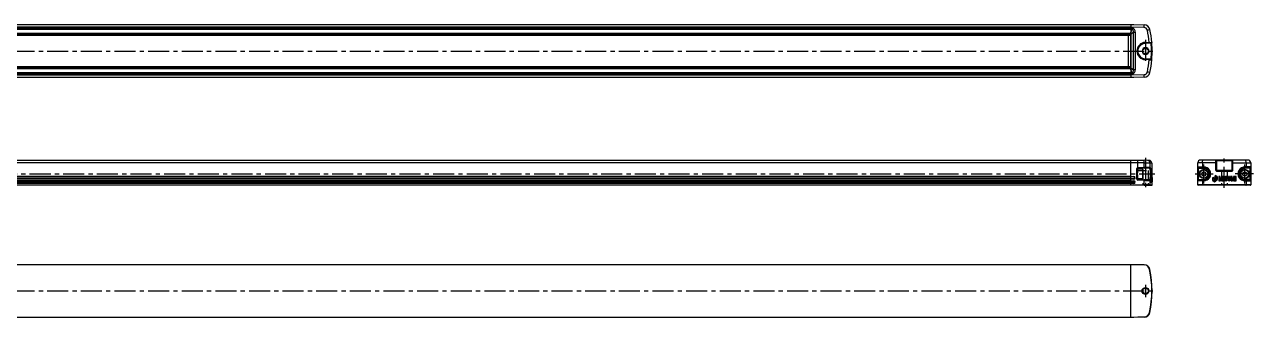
# Model space of a CAD drawing. Extents: x -2 to 1855, y -8 to 231.
# Drawn here: x 926 to 1855, y 10 to 231 of the extents above; entities that cross this region are included whole.
import ezdxf

# ---------------------------------------------------------------- set-up
doc = ezdxf.new("R2010")
doc.units = 0
doc.header["$LTSCALE"] = 0.5
doc.linetypes.add('CENTER', pattern=[50.8, 31.75, -6.35, 6.35, -6.35])
doc.linetypes.add('DASHED', pattern=[19.05, 12.7, -6.35])
for name, color, linetype in [('MSM_CENTER', 1, 'CENTER'), ('MSM_CONTINUOUS', 7, 'CONTINUOUS'), ('MSM_DASHED', 4, 'DASHED')]:
    doc.layers.add(name, color=color, linetype=linetype)

msp = doc.modelspace()

# ---------------------------------------------------------------- linework, layer by layer
at = {"layer": 'MSM_CENTER'}
for p, q in [((1773.02, 219.7), (1773.02, 202.7)), ((156.02, 211.2), (1780.03, 211.2)), ((1773.02, 130.67), (1773.02, 107.87)), ((1832.55, 107.87), (1832.55, 130.87)), ((1817.07, 111.13), (1817.07, 125.63)), ((1848.03, 111.13), (1848.03, 125.63)), ((142.72, 118.37), (1780.02, 118.37)), ((1810.55, 118.37), (1824.25, 118.37)), ((1854.55, 118.37), (1840.86, 118.37)), ((156.02, 30), (1780.02, 30)), ((1773.02, 34.6), (1773.02, 25.4))]:
    msp.add_line(p, q, dxfattribs=at)
at = {"layer": 'MSM_CONTINUOUS'}
for p, q in [((174.02, 231.2), (1762.02, 231.2)), ((1762.02, 229.2), (174.02, 229.2)), ((174.02, 228.63), (1762.02, 228.63)), ((174.02, 227.77), (1762.02, 227.77)), ((1762.02, 224.36), (174.02, 224.36)), ((174.02, 224.2), (1762.02, 224.2)), ((1762.02, 224.1), (174.02, 224.1)), ((1762.02, 224), (174.02, 224)), ((174.52, 223.22), (1761.52, 223.22)), ((175.69, 223.22), (1760.45, 223.22)), ((1760.02, 223), (1760.02, 199.4)), ((1761.92, 223), (1760.02, 223)), ((1761.92, 223.2), (1760.53, 223.2)), ((1761.52, 223.2), (1761.52, 223.29)), ((1761.72, 223.32), (1761.72, 223.2)), ((1761.92, 199.4), (1761.92, 223)), ((1761.92, 223), (1762.02, 223)), ((1762.02, 231.2), (1762.02, 191.2)), ((1762.02, 231.2), (1772.03, 231.02)), ((1762.02, 231.2), (1764.24, 231.16)), ((1762.02, 231.2), (1764.24, 231.16)), ((1772.03, 229.02), (1762.02, 229.2)), ((1762.02, 228.64), (1762.95, 228.54)), ((1762.02, 227.77), (1762.86, 227.68)), ((1762.02, 225.16), (1762.86, 227.68)), ((1763.85, 225.41), (1762.02, 223.81)), ((1763.85, 196.99), (1763.85, 225.41)), ((1763.85, 225.41), (1765.21, 225.4)), ((1765.21, 225.4), (1765.21, 196.99)), ((1772.92, 217.7), (1775.78, 217.75)), ((1775.78, 217.25), (1772.92, 217.2)), ((1777.32, 217.08), (1772.92, 217)), ((1777.75, 217.82), (1777.75, 217.76)), ((1772.92, 205.4), (1777.32, 205.32)), ((1772.92, 205.2), (1775.78, 205.15)), ((1775.78, 204.65), (1772.92, 204.7)), ((1777.76, 204.74), (1777.76, 204.74)), ((1762.02, 198.4), (174.02, 198.4)), ((174.02, 198.29), (1762.02, 198.29)), ((1762.02, 198.19), (174.02, 198.19)), ((174.02, 198.03), (1762.02, 198.03)), ((1761.52, 199.18), (174.52, 199.18)), ((1760.36, 199.18), (175.6, 199.18)), ((1761.92, 199.4), (1760.02, 199.4)), ((1761.92, 199.2), (1760.71, 199.2)), ((1761.52, 199.11), (1761.52, 199.2)), ((1761.72, 199.2), (1761.72, 199.08)), ((1762.02, 199.4), (1761.92, 199.4)), ((1762.02, 198.59), (1763.85, 196.99)), ((1762.86, 194.71), (1762.02, 197.24)), ((1765.21, 196.99), (1763.85, 196.99)), ((1777.57, 202.71), (1777.57, 202.71)), ((1762.02, 194.63), (174.02, 194.63)), ((1762.02, 193.76), (174.02, 193.76)), ((174.02, 193.2), (1762.02, 193.2)), ((1762.02, 191.2), (174.02, 191.2)), ((1762.02, 194.63), (1762.86, 194.71)), ((1762.95, 193.85), (1762.02, 193.76)), ((1762.02, 193.2), (1772.03, 193.37)), ((1772.03, 191.37), (1762.02, 191.2)), ((1764.24, 191.24), (1762.02, 191.2)), ((174.02, 128.87), (1762.02, 128.87)), ((1762.02, 126.87), (174.02, 126.87)), ((1762.02, 109.87), (1762.02, 128.87)), ((1762.02, 128.87), (1772.03, 128.69)), ((1772.03, 126.69), (1762.02, 126.87)), ((1766.53, 114.31), (1766.53, 122.42)), ((1766.53, 122.42), (1767.02, 122.42)), ((1767.02, 122.42), (1767.02, 119.1)), ((1770.82, 121.87), (1767.02, 121.87)), ((1767.21, 123.12), (1772.03, 123.29)), ((1772.04, 122.79), (1767.22, 122.62)), ((1770.82, 121.87), (1770.82, 114.87)), ((1771.02, 121.68), (1771.02, 115.06)), ((1774.43, 128.65), (1772.03, 128.69)), ((1772.03, 126.69), (1776.36, 126.65)), ((1772.03, 123.29), (1772.03, 126.69)), ((1776.36, 123.43), (1772.03, 123.29)), ((1772.04, 122.79), (1775.88, 122.93)), ((1775.78, 128.63), (1774.43, 128.65)), ((1775.88, 122.93), (1775.91, 122.93)), ((1776.36, 126.65), (1776.36, 123.43)), ((1776.36, 126.65), (1777.75, 126.63)), ((1776.36, 123.43), (1776.38, 123.43)), ((1777.75, 126.63), (1777.75, 122.8)), ((1777.8, 122.1), (1778.02, 122.09)), ((1778.02, 110.07), (1778.02, 122.09)), ((1826.55, 126.87), (1812.55, 126.87)), ((1812.55, 110.07), (1812.55, 126.87)), ((1812.55, 123.63), (1816.95, 123.63)), ((1812.55, 122.63), (1817.05, 122.63)), ((1813.05, 123.13), (1817.05, 123.13)), ((1813.05, 113.63), (1813.05, 123.13)), ((1850.55, 128.87), (1814.55, 128.87)), ((1816.13, 126.87), (1816.15, 127.49)), ((1816.13, 126.87), (1816.13, 123.63)), ((1816.13, 123.63), (1816.14, 123.38)), ((1816.14, 123.38), (1816.18, 123.19)), ((1816.15, 127.49), (1816.21, 128.04)), ((1816.18, 123.19), (1816.23, 123.13)), ((1816.21, 128.04), (1816.3, 128.49)), ((1816.3, 128.49), (1816.41, 128.77)), ((1816.41, 128.77), (1816.54, 128.87)), ((1816.95, 123.63), (1816.97, 123.35)), ((1817.05, 122.63), (1817.05, 123.13)), ((1826.01, 128.87), (1826.01, 121.37)), ((1838.55, 128.37), (1826.55, 128.37)), ((1826.55, 128.37), (1826.55, 121.37)), ((1827.05, 120.87), (1827.02, 120.37)), ((1838.05, 120.87), (1827.05, 120.87)), ((1838.05, 120.87), (1838.09, 120.37)), ((1838.55, 121.37), (1838.55, 128.37)), ((1838.55, 126.87), (1852.55, 126.87)), ((1839.09, 121.37), (1839.09, 128.87)), ((1852.05, 123.13), (1848.05, 123.13)), ((1848.05, 122.63), (1848.05, 123.13)), ((1852.55, 122.63), (1848.05, 122.63)), ((1848.15, 123.63), (1848.13, 123.35)), ((1852.55, 123.63), (1848.15, 123.63)), ((1848.69, 128.77), (1848.57, 128.87)), ((1848.81, 128.49), (1848.69, 128.77)), ((1848.9, 128.04), (1848.81, 128.49)), ((1848.92, 123.19), (1848.87, 123.13)), ((1848.96, 127.49), (1848.9, 128.04)), ((1848.96, 123.38), (1848.92, 123.19)), ((1848.98, 126.87), (1848.96, 127.49)), ((1848.98, 123.63), (1848.96, 123.38)), ((1848.98, 126.87), (1848.98, 123.63)), ((1852.05, 113.63), (1852.05, 123.13)), ((1852.55, 126.87), (1852.55, 110.07)), ((174.02, 116.57), (1762.02, 116.57)), ((1762.02, 116.37), (174.02, 116.37)), ((1762.02, 116.34), (174.02, 116.34)), ((174.02, 114.99), (1762.02, 114.99)), ((1762.02, 114.82), (174.02, 114.82)), ((1762.02, 114.62), (174.02, 114.62)), ((1762.02, 114.42), (174.02, 114.42)), ((174.02, 113.32), (1762.02, 113.32)), ((174.02, 113.12), (1762.02, 113.12)), ((174.02, 113), (1762.02, 113)), ((1762.02, 111.65), (174.02, 111.65)), ((1762.02, 111.57), (174.02, 111.57)), ((1762.02, 116.57), (1764.24, 116.51)), ((1764.23, 116.31), (1762.02, 116.37)), ((1764.23, 116.28), (1762.02, 116.34)), ((1762.02, 114.99), (1764.23, 115.05)), ((1762.02, 114.82), (1764.24, 114.87)), ((1764.23, 114.67), (1762.02, 114.62)), ((1764.24, 114.47), (1762.02, 114.42)), ((1762.02, 113.32), (1764.24, 113.26)), ((1762.02, 113.12), (1764.23, 113.06)), ((1762.02, 113), (1764.22, 112.94)), ((1764.22, 111.71), (1762.02, 111.65)), ((1764.23, 111.42), (1762.02, 111.37)), ((1764.23, 116.28), (1764.23, 116.31)), ((1764.98, 115.76), (1764.82, 115.75)), ((1766.53, 114.31), (1767.02, 114.31)), ((1767.02, 117.63), (1767.02, 119.1)), ((1767.02, 117.63), (1767.02, 114.31)), ((1767.02, 114.87), (1770.82, 114.87)), ((1772.03, 113.44), (1767.21, 113.61)), ((1767.22, 114.11), (1772.04, 113.94)), ((1772.03, 113.44), (1776.36, 113.31)), ((1772.03, 110.07), (1772.03, 113.44)), ((1775.88, 113.81), (1772.04, 113.94)), ((1775.88, 113.81), (1775.91, 113.81)), ((1776.36, 113.31), (1776.36, 110.07)), ((1776.36, 113.31), (1776.38, 113.31)), ((1777.52, 114.55), (1777.57, 114.86)), ((1777.52, 114.55), (1777.52, 112.77)), ((1777.52, 114.49), (1777.55, 114.49)), ((1777.54, 114.28), (1777.52, 114.28)), ((1777.52, 112.86), (1777.54, 112.86)), ((1777.52, 112.77), (1777.67, 111.55)), ((1777.57, 114.64), (1777.53, 114.64)), ((1777.54, 114.28), (1777.54, 112.86)), ((1777.54, 114.28), (1777.66, 113.29)), ((1777.66, 111.87), (1777.54, 112.86)), ((1777.57, 114.64), (1777.55, 114.49)), ((1777.55, 114.49), (1777.67, 113.45)), ((1777.57, 114.86), (1777.7, 114.35)), ((1777.64, 114.35), (1777.57, 114.64)), ((1777.63, 111.87), (1777.66, 111.87)), ((1777.63, 111.85), (1777.68, 111.85)), ((1777.66, 114.27), (1777.64, 114.35)), ((1777.64, 114.35), (1777.7, 114.35)), ((1777.64, 113.45), (1777.67, 113.45)), ((1777.71, 114.08), (1777.66, 114.27)), ((1777.66, 114.27), (1777.72, 114.27)), ((1777.66, 111.87), (1777.66, 113.29)), ((1777.68, 113.28), (1777.66, 113.28)), ((1777.67, 113.45), (1777.72, 113.83)), ((1777.67, 111.55), (1777.76, 112.32)), ((1777.68, 113.28), (1777.74, 113.83)), ((1777.68, 113.28), (1777.68, 111.85)), ((1777.74, 112.4), (1777.68, 111.85)), ((1777.74, 116.22), (1777.7, 115.88)), ((1777.7, 115.88), (1777.7, 114.35)), ((1777.7, 115.79), (1777.72, 115.79)), ((1777.72, 115.45), (1777.7, 115.45)), ((1777.71, 115.97), (1777.74, 115.97)), ((1777.74, 113.98), (1777.71, 114.08)), ((1777.71, 114.08), (1777.76, 114.08)), ((1777.74, 115.97), (1777.72, 115.79)), ((1777.72, 115.79), (1777.78, 114.39)), ((1777.72, 115.45), (1777.77, 114.24)), ((1777.72, 115.45), (1777.72, 114.27)), ((1777.72, 114.27), (1777.76, 114.08)), ((1777.74, 113.98), (1777.72, 113.83)), ((1777.72, 113.83), (1777.74, 113.83)), ((1777.85, 114.98), (1777.74, 116.22)), ((1777.83, 114.98), (1777.74, 115.97)), ((1777.74, 112.4), (1777.74, 113.83)), ((1777.74, 113.22), (1777.76, 113.22)), ((1777.74, 112.99), (1777.77, 112.99)), ((1777.74, 112.79), (1777.76, 112.79)), ((1777.74, 112.32), (1777.76, 112.32)), ((1777.76, 114.39), (1777.78, 114.39)), ((1777.76, 114.08), (1777.76, 113.22)), ((1777.76, 113.22), (1777.77, 112.99)), ((1777.76, 112.79), (1777.78, 112.46)), ((1777.76, 112.79), (1777.76, 112.32)), ((1777.76, 112.78), (1777.79, 112.78)), ((1777.77, 112.99), (1777.77, 114.24)), ((1777.77, 114.2), (1777.79, 114.2)), ((1777.78, 114.39), (1777.83, 114.94)), ((1777.78, 112.46), (1777.85, 113.23)), ((1777.84, 114.74), (1777.79, 114.2)), ((1777.79, 114.2), (1777.79, 112.78)), ((1777.79, 112.78), (1777.83, 113.23)), ((1777.84, 114.74), (1777.82, 114.74)), ((1777.83, 114.98), (1777.83, 114.94)), ((1777.85, 114.98), (1777.83, 114.98)), ((1777.83, 113.23), (1777.84, 113.32)), ((1777.83, 113.23), (1777.85, 113.23)), ((1777.84, 113.32), (1777.84, 114.74)), ((1777.85, 113.23), (1777.85, 114.98)), ((1777.92, 115.57), (1777.92, 112.41)), ((1777.96, 115.57), (1777.92, 115.57)), ((1777.92, 114.94), (1777.95, 114.94)), ((1777.92, 112.41), (1777.95, 112.41)), ((1777.95, 112.41), (1777.95, 114.94)), ((1777.96, 113.34), (1777.95, 114.94)), ((1777.96, 115.57), (1777.98, 113.34)), ((1777.97, 112.41), (1777.96, 113.34)), ((1777.96, 113.34), (1777.98, 113.34)), ((1777.97, 112.41), (1777.99, 112.41)), ((1777.98, 113.34), (1777.99, 114.98)), ((1777.99, 114.98), (1777.99, 115.57)), ((1778.01, 115.57), (1777.99, 115.57)), ((1778, 114.98), (1777.99, 112.41)), ((1778, 114.98), (1777.99, 114.98)), ((1778, 114.98), (1778, 112.41)), ((1778, 112.41), (1778.01, 112.41)), ((1778.01, 112.41), (1778.01, 115.57)), ((1778.02, 114.9), (1778.02, 115.57)), ((1778.02, 115.57), (1778.02, 114.9)), ((1778.02, 115.57), (1778.02, 115.57)), ((1778.02, 114.9), (1778.02, 114.9)), ((1778.02, 112.41), (1778.02, 114.62)), ((1778.02, 114.62), (1778.02, 112.41)), ((1778.02, 114.62), (1778.02, 114.62)), ((1778.02, 112.41), (1778.02, 112.41)), ((1812.55, 114.13), (1817.05, 114.13)), ((1816.95, 113.13), (1812.55, 113.13)), ((1817.05, 113.63), (1813.05, 113.63)), ((1817.07, 120.09), (1815.57, 119.24)), ((1815.57, 119.24), (1815.57, 117.5)), ((1815.57, 117.5), (1817.07, 116.65)), ((1816.13, 113.13), (1816.14, 113.38)), ((1816.13, 113.13), (1816.13, 110.07)), ((1816.14, 113.38), (1816.18, 113.56)), ((1816.18, 113.56), (1816.23, 113.63)), ((1816.95, 113.13), (1816.98, 113.49)), ((1817.05, 114.13), (1817.05, 113.63)), ((1818.57, 119.24), (1817.07, 120.09)), ((1817.07, 116.65), (1818.57, 117.5)), ((1818.57, 117.5), (1818.57, 119.24)), ((1824.02, 115.73), (1823.59, 115.42)), ((1823.59, 115.42), (1823.59, 113.64)), ((1823.59, 113.64), (1825.06, 112.42)), ((1823.78, 113.73), (1823.78, 115.15)), ((1823.78, 115.15), (1824.97, 114.16)), ((1824.97, 112.74), (1823.78, 113.73)), ((1823.84, 115.36), (1824.05, 115.51)), ((1825.08, 114.32), (1823.84, 115.36)), ((1825.38, 115.22), (1824.02, 115.73)), ((1824.05, 115.51), (1825.79, 114.85)), ((1824.97, 114.16), (1824.97, 112.74)), ((1825.06, 112.42), (1826.09, 113.19)), ((1825.79, 114.85), (1825.08, 114.32)), ((1825.16, 114.15), (1825.89, 114.7)), ((1825.16, 112.72), (1825.16, 114.15)), ((1825.89, 113.27), (1825.16, 112.72)), ((1825.84, 117.09), (1825.38, 116.75)), ((1825.38, 116.75), (1825.38, 115.22)), ((1825.57, 116.32), (1826.2, 115.11)), ((1825.57, 115.14), (1825.57, 116.32)), ((1826.09, 114.95), (1825.57, 115.14)), ((1825.6, 116.67), (1825.84, 116.84)), ((1826.34, 115.26), (1825.6, 116.67)), ((1827.32, 115.85), (1825.84, 117.09)), ((1825.84, 116.84), (1827.08, 115.81)), ((1825.89, 114.7), (1825.89, 113.27)), ((1826.08, 114.09), (1826.09, 114.95)), ((1826.2, 113.86), (1826.08, 114.09)), ((1826.09, 113.19), (1826.08, 113.66)), ((1826.08, 113.66), (1826.27, 113.32)), ((1826.2, 115.11), (1826.2, 113.86)), ((1826.27, 113.32), (1827.32, 114.1)), ((1827.08, 115.81), (1826.34, 115.26)), ((1826.4, 115.07), (1827.12, 115.61)), ((1826.4, 113.65), (1826.4, 115.07)), ((1827.12, 114.19), (1826.4, 113.65)), ((1827.02, 120.37), (1838.09, 120.37)), ((1827.12, 115.61), (1827.12, 114.19)), ((1827.32, 114.1), (1827.32, 115.85)), ((1829.47, 116.44), (1828.53, 116.44)), ((1828.53, 116.44), (1828.53, 113.28)), ((1828.53, 113.28), (1829.11, 113.28)), ((1829.11, 115.81), (1829.68, 113.28)), ((1829.11, 113.28), (1829.11, 115.81)), ((1829.92, 114.21), (1829.47, 116.44)), ((1829.68, 113.28), (1830.18, 113.28)), ((1830.39, 116.44), (1829.92, 114.21)), ((1830.18, 113.28), (1830.75, 115.85)), ((1831.33, 116.44), (1830.39, 116.44)), ((1830.75, 115.85), (1830.75, 113.28)), ((1830.75, 113.28), (1831.33, 113.28)), ((1831.33, 113.28), (1831.33, 116.44)), ((1832.42, 116.44), (1831.78, 116.44)), ((1831.78, 116.44), (1831.78, 115.77)), ((1831.78, 115.77), (1832.42, 115.77)), ((1832.42, 115.49), (1831.78, 115.49)), ((1831.78, 115.49), (1831.78, 113.28)), ((1831.78, 113.28), (1832.42, 113.28)), ((1832.42, 115.77), (1832.42, 116.44)), ((1832.42, 113.28), (1832.42, 115.49)), ((1833.38, 114.27), (1832.75, 114.27)), ((1832.75, 114.27), (1832.75, 113.93)), ((1833.39, 114.06), (1833.38, 114.27)), ((1834.54, 114.86), (1833.75, 115.24)), ((1834.03, 115.97), (1833.79, 116.04)), ((1834.13, 115.57), (1834.12, 115.84)), ((1834.13, 115.57), (1834.74, 115.57)), ((1834.74, 115.57), (1834.74, 115.78)), ((1835.79, 116.44), (1835.15, 116.44)), ((1835.15, 116.44), (1835.15, 114.24)), ((1835.79, 114.1), (1835.79, 116.44)), ((1837.17, 116.44), (1836.54, 116.44)), ((1836.54, 116.44), (1836.54, 114.09)), ((1837.17, 114.24), (1837.17, 116.44)), ((1837.62, 116.44), (1837.62, 113.28)), ((1838.57, 116.44), (1837.62, 116.44)), ((1837.62, 113.28), (1838.2, 113.28)), ((1838.2, 113.28), (1838.21, 115.81)), ((1838.21, 115.81), (1838.78, 113.28)), ((1839.03, 114.21), (1838.57, 116.44)), ((1838.78, 113.28), (1839.27, 113.28)), ((1839.48, 116.44), (1839.03, 114.21)), ((1839.27, 113.28), (1839.84, 115.81)), ((1840.43, 116.44), (1839.48, 116.44)), ((1839.84, 113.28), (1839.84, 115.81)), ((1839.84, 113.28), (1840.43, 113.28)), ((1840.43, 113.28), (1840.43, 116.44)), ((1841.51, 116.44), (1840.87, 116.44)), ((1840.87, 116.44), (1840.87, 115.77)), ((1840.87, 115.77), (1841.51, 115.77)), ((1841.51, 115.49), (1840.87, 115.49)), ((1840.87, 115.49), (1840.87, 113.28)), ((1840.87, 113.28), (1841.51, 113.28)), ((1841.51, 115.77), (1841.51, 116.44)), ((1841.51, 113.28), (1841.51, 115.49)), ((1846.53, 119.24), (1848.03, 120.09)), ((1846.53, 117.5), (1846.53, 119.24)), ((1848.03, 116.65), (1846.53, 117.5)), ((1848.03, 120.09), (1849.53, 119.24)), ((1849.53, 117.5), (1848.03, 116.65)), ((1848.05, 114.13), (1848.05, 113.63)), ((1852.55, 114.13), (1848.05, 114.13)), ((1848.05, 113.63), (1852.05, 113.63)), ((1848.15, 113.13), (1848.13, 113.49)), ((1848.15, 113.13), (1852.55, 113.13)), ((1848.92, 113.56), (1848.87, 113.63)), ((1848.96, 113.38), (1848.92, 113.56)), ((1848.98, 113.13), (1848.96, 113.38)), ((1848.98, 113.13), (1848.98, 110.07)), ((1849.53, 119.24), (1849.53, 117.5)), ((1762.02, 111.37), (174.02, 111.37)), ((1762.02, 111.17), (174.02, 111.17)), ((174.02, 110.07), (1762.02, 110.07)), ((1762.02, 109.87), (174.02, 109.87)), ((1764.24, 111.22), (1762.02, 111.17)), ((1762.02, 110.07), (1772.03, 110.07)), ((1772.02, 109.87), (1762.02, 109.87)), ((1772.02, 109.87), (1777.82, 109.87)), ((1776.36, 110.07), (1772.03, 110.07)), ((1776.36, 110.07), (1778.02, 110.07)), ((1852.55, 110.07), (1812.55, 110.07)), ((1852.35, 109.87), (1812.75, 109.87)), ((1816.13, 109.97), (1816.13, 110.07)), ((1816.15, 109.89), (1816.13, 109.97)), ((1816.17, 109.87), (1816.15, 109.89)), ((1848.93, 109.87), (1848.96, 109.89)), ((1848.96, 109.89), (1848.97, 109.97)), ((1848.97, 109.97), (1848.98, 110.07)), ((174.02, 50), (1762.02, 50)), ((1762.02, 49.8), (174.02, 49.8)), ((1762.02, 10), (1762.02, 50)), ((1762.02, 50), (1772.03, 49.83)), ((1762.02, 50), (1764.24, 49.96)), ((1772.03, 49.63), (1762.02, 49.8)), ((1772.03, 49.83), (1772.03, 49.63)), ((1776.36, 46.24), (1776.16, 46.2)), ((174.02, 10.2), (1762.02, 10.2)), ((1762.02, 10), (174.02, 10)), ((1762.02, 10.2), (1772.03, 10.37)), ((1772.03, 10.17), (1762.02, 10)), ((1764.24, 10.04), (1762.02, 10)), ((1764.24, 10.04), (1762.02, 10)), ((1772.03, 10.17), (1767.21, 10.09)), ((1772.03, 10.37), (1772.03, 10.17)), ((1776.36, 13.76), (1776.16, 13.8))]:
    msp.add_line(p, q, dxfattribs=at)
for centre, radius in [((1773.02, 211.2), 2.1), ((1817.07, 118.37), 3.5), ((1817.07, 118.37), 3.1), ((1848.03, 118.37), 3.5), ((1848.03, 118.37), 3.1), ((1773.02, 30), 2.6), ((1773.02, 30), 2.1)]:
    msp.add_circle(centre, radius, dxfattribs=at)
for centre, radius, start, end in [((1760.23, 223), 0.201, 90.14727, 180.21725), ((1763.28, 223.06), 1.36, 174.03743, 182.47022), ((1761.92, 223.1), 0.1, 0, 90), ((1761.92, 223.08), 0.105, 49.43445, 93.79983), ((1885.72, 215.99), 123.42, 174.16187, 174.56475), ((1762.89, 226.68), 0.999, 24.75494, 91.90774), ((1762.44, 225.79), 2.8, 352.05523, 79.61171), ((1761.74, 226.19), 2.25, 339.73395, 23.96617), ((1771.95, 226.52), 4.5, 11.72982, 88.98496), ((1743.38, 230.02), 28.67, 358.00162, 1.99838), ((1771.99, 226.52), 2.5, 11.71152, 88.99528), ((1731.84, 434.25), 211.55, 281.61477, 282.14754), ((1697.16, 211.05), 78.91, 4.86426, 11.68093), ((1697.46, 211.13), 80.57, 4.7636, 11.68), ((1773.03, 211.2), 6.5, 90.99794, 269.00206), ((1773.02, 211.2), 6, 91, 269), ((1773.02, 211.2), 5.8, 90.99998, 269.00002), ((1773.04, 211.2), 2.6, 90.00871, 269.99129), ((1765.76, 217.45), 7.17, 358.00162, 1.99838), ((1774.83, 217.08), 1.91, 176.50517, 182.49494), ((1773.04, 211.2), 2.6, 270.00873, 89.99127), ((1757.63, 755.12), 537.68, 271.93545, 272.14497), ((1763.36, 217.5), 12.43, 358.84713, 1.15287), ((1778.19, 118.98), 98.29, 90.54105, 91.40099), ((1777.25, 217.77), 0.504, 271.37501, 4.70867), ((1776.6, 216.96), 0.732, 9.09696, 25.10849), ((1776.2, 236.02), 18.97, 273.39341, 274.86177), ((1698.38, 211.2), 79.15, 355.74167, 4.25833), ((1777.25, 217.77), 0.5, 294.43597, 341.3079), ((1690.46, 210.59), 87.59, 4.27213, 4.69901), ((1698.59, 211.2), 79.44, 355.73155, 4.26845), ((1774.83, 205.32), 1.91, 177.50506, 183.49483), ((1765.76, 204.95), 7.17, 358.00162, 1.99838), ((1698.54, 211.14), 77.52, 348.25777, 355.19703), ((8363.15, 324047.77), 323909.61, 268.8346923, 268.8349532), ((1763.39, 204.9), 12.4, 358.84451, 1.15549), ((1833.18, 1788.25), 1584.64, 267.92424, 267.99534), ((1697.27, 211.3), 80.76, 348.32811, 355.22828), ((1776.58, 205.43), 0.751, 335.30586, 351.29565), ((1777.25, 204.62), 0.497, 355.07674, 89.36493), ((1773.4, 147.6), 57.86, 85.63163, 86.11319), ((1657.55, 214.31), 120.6, 355.37117, 355.70713), ((1760.23, 199.4), 0.201, 180.91994, 269.84788), ((1763.28, 199.34), 1.36, 177.52978, 185.96259), ((1761.92, 199.31), 0.101, 265.23528, 334.67133), ((1763.42, 199.59), 1.42, 189.85386, 191.43468), ((1762.88, 195.72), 1.01, 268.79175, 334.98593), ((1762.44, 196.61), 2.8, 280.38788, 7.94519), ((1761.74, 196.21), 2.25, 336.03393, 20.26595), ((1771.99, 195.87), 2.5, 271.00096, 348.32058), ((1771.95, 195.88), 4.5, 271.01297, 348.28798), ((1699.15, -167.24), 370.34, 77.96667, 78.27101), ((1927.21, 210.57), 165.11, 185.51285, 185.81262), ((1743.38, 192.37), 28.67, 358.00162, 1.99838), ((1767.23, 122.42), 0.704, 92.09784, 179.77653), ((1767.22, 122.43), 0.198, 91.72794, 180.93728), ((1760.05, 122.75), 7.17, 359.00247, 2.99783), ((1770.83, 121.67), 0.196, 1.58048, 91.46018), ((1743.85, 127.69), 28.19, 357.96734, 2.03266), ((1764.23, 122.89), 7.81, 359.31145, 2.98007), ((1774.38, 126.67), 1.98, 359.47878, 88.47516), ((1775.75, 126.62), 2, 0.08626, 88.90224), ((1775.86, 123.42), 0.495, 272.34145, 0.59616), ((1775.86, 122.58), 0.351, 29.93767, 85.77459), ((1775.89, 123.42), 0.491, 272.41339, 1.12955), ((1773.82, 121.39), 2.71, 9.7785, 30.15704), ((1776.37, 123.13), 0.299, 34.30724, 87.05963), ((1754.22, 118.37), 22.55, 351.10762, 8.89238), ((1774.64, 122.03), 2.35, 9.13652, 32.69198), ((1750.48, 118.36), 26.78, 351.33025, 8.66975), ((1780.07, 122.63), 2.33, 175.84017, 193.1939), ((1785.85, 122.85), 8.1, 180.39526, 184.08496), ((1777.54, 122.1), 0.481, 359.49358, 63.84635), ((1777.33, 122.1), 0.48, 359.98261, 22.02447), ((1814.55, 126.87), 2, 90, 180), ((1813.05, 123.63), 0.5, 180, 270), ((1817, 118.38), 5.25, 269.52467, 90.47533), ((1817.38, 123.38), 0.409, 184.1093, 217.35875), ((1817.05, 118.38), 4.75, 270, 90), ((1817.05, 118.38), 4.25, 270, 90), ((1827.01, 121.36), 0.994, 179.6374, 270.67167), ((1826.05, 128.37), 0.5, 0.00407, 90), ((1827.05, 121.37), 0.5, 180, 270), ((1838.05, 121.37), 0.5, 270, 0), ((1838.1, 121.36), 0.993, 269.29609, 0.39485), ((1839.05, 128.37), 0.5, 90, 180), ((1848.11, 118.38), 5.25, 89.52467, 270.47533), ((1848.05, 118.38), 4.75, 90, 270), ((1848.05, 118.38), 4.25, 90, 270), ((1847.73, 123.38), 0.409, 322.64125, 355.8907), ((1850.55, 126.87), 2, 0, 90), ((1852.05, 123.63), 0.5, 270, 0), ((1766.13, 112.91), 1.9, 175.66461, 179.14059), ((1764.21, 112.33), 0.618, 271.48326, 88.51676), ((1735.63, 110.79), 28.6, 1.26067, 1.83428), ((1753.56, 116.74), 10.68, 357.68755, 358.76817), ((1764.21, 115.49), 0.817, 271.45556, 88.37055), ((1764.21, 115.66), 0.618, 271.64506, 88.35494), ((1762.2, 114.82), 2.04, 1.43496, 6.30459), ((1763.72, 114.81), 0.529, 345.01994, 6.84501), ((1761.37, 114.45), 2.87, 0.50157, 4.49653), ((1761.37, 113.28), 2.87, 355.50347, 359.49844), ((1764.21, 112.24), 0.82, 0.22664, 88.4318), ((1764.2, 112.25), 0.824, 272.01622, 359.75751), ((1754.87, 111.03), 9.37, 1.19434, 2.4065), ((1764.21, 115.49), 1.02, 271.5337, 88.4663), ((1764.21, 112.24), 1.02, 271.53369, 88.4663), ((1767.23, 114.31), 0.704, 180.46512, 267.91982), ((1767.22, 114.31), 0.198, 179.96652, 268.2781), ((1760.05, 113.98), 7.17, 357.00217, 0.99753), ((1770.83, 115.06), 0.196, 268.53982, 358.41952), ((1764.3, 113.85), 7.74, 357.00376, 0.70471), ((1775.86, 113.31), 0.499, 359.76425, 87.29815), ((1775.86, 114.14), 0.34, 278.53154, 330.76182), ((1775.89, 113.31), 0.495, 359.34191, 87.11515), ((1773.95, 115.29), 2.57, 329.1918, 350.79624), ((1776.37, 113.61), 0.299, 272.29682, 324.43744), ((1774.53, 114.74), 2.46, 327.82419, 350.29396), ((1813.05, 113.13), 0.5, 90, 180), ((1817.19, 113.46), 0.216, 129.54683, 171.10145), ((1833.51, 114.01), 0.768, 186.15078, 228.97066), ((1833.83, 115.57), 1.05, 143.03247, 195.25179), ((1833.99, 115.83), 1.28, 204.59521, 260.72729), ((1833.74, 115.52), 1.01, 88.42851, 137.96456), ((1833.73, 114.38), 1.2, 232.84946, 294.86636), ((1833.8, 114.07), 0.413, 181.02861, 266.88928), ((1833.94, 115.67), 0.51, 154.35373, 213.20005), ((1833.75, 115.72), 0.323, 82.23114, 146.66835), ((1833.98, 115.85), 0.651, 224.03478, 249.19661), ((1833.72, 115.11), 1.42, 58.20306, 87.69884), ((1833.72, 114.1), 0.466, 357.32449, 82.49158), ((1833.78, 114.06), 0.407, 269.85506, 2.31202), ((1833.98, 115.83), 0.144, 0.42627, 71.07424), ((1833.93, 114.2), 0.95, 288.4139, 5.21043), ((1834.06, 115.77), 0.682, 0.49465, 53.91003), ((1834.05, 114.19), 0.834, 6.76129, 54.24681), ((1836.22, 114.19), 1.06, 177.45807, 267.17065), ((1836.16, 114.09), 0.372, 178.30021, 359.63444), ((1836.1, 114.2), 1.07, 273.47555, 1.9303), ((1847.91, 113.46), 0.216, 8.89855, 50.45317), ((1852.05, 113.13), 0.5, 0, 90), ((1770.17, 110.02), 1.86, 355.4148, 1.53616), ((1776.16, 110.07), 0.2, 269.89741, 0.10259), ((1777.83, 110.07), 0.198, 269.93074, 0.18755), ((1812.75, 110.07), 0.2, 180, 270), ((1852.35, 110.07), 0.2, 270, 0), ((1771.95, 45.33), 4.5, 11.71207, 89.00005), ((1771.95, 45.33), 4.3, 11.71207, 89), ((1698.02, 30), 79.8, 348.28793, 11.71207), ((1698.02, 30), 80, 348.28793, 11.71207), ((1771.95, 14.67), 4.3, 271, 348.28793), ((1771.95, 14.67), 4.5, 270.99995, 348.28793)]:
    msp.add_arc(centre, radius, start, end, dxfattribs=at)
at = {"layer": 'MSM_DASHED'}
for p, q in [((1767.02, 128.78), (1767.02, 121.37)), ((1767.52, 120.87), (1778.02, 120.87)), ((1770.92, 120.87), (1770.92, 109.87)), ((1775.12, 120.87), (1775.12, 109.87)), ((1830.45, 120.87), (1830.45, 109.87)), ((1834.65, 120.87), (1834.65, 109.87))]:
    msp.add_line(p, q, dxfattribs=at)
msp.add_arc((1767.52, 121.37), 0.5, 180, 270, dxfattribs=at)

doc.saveas('drawing.dxf')
